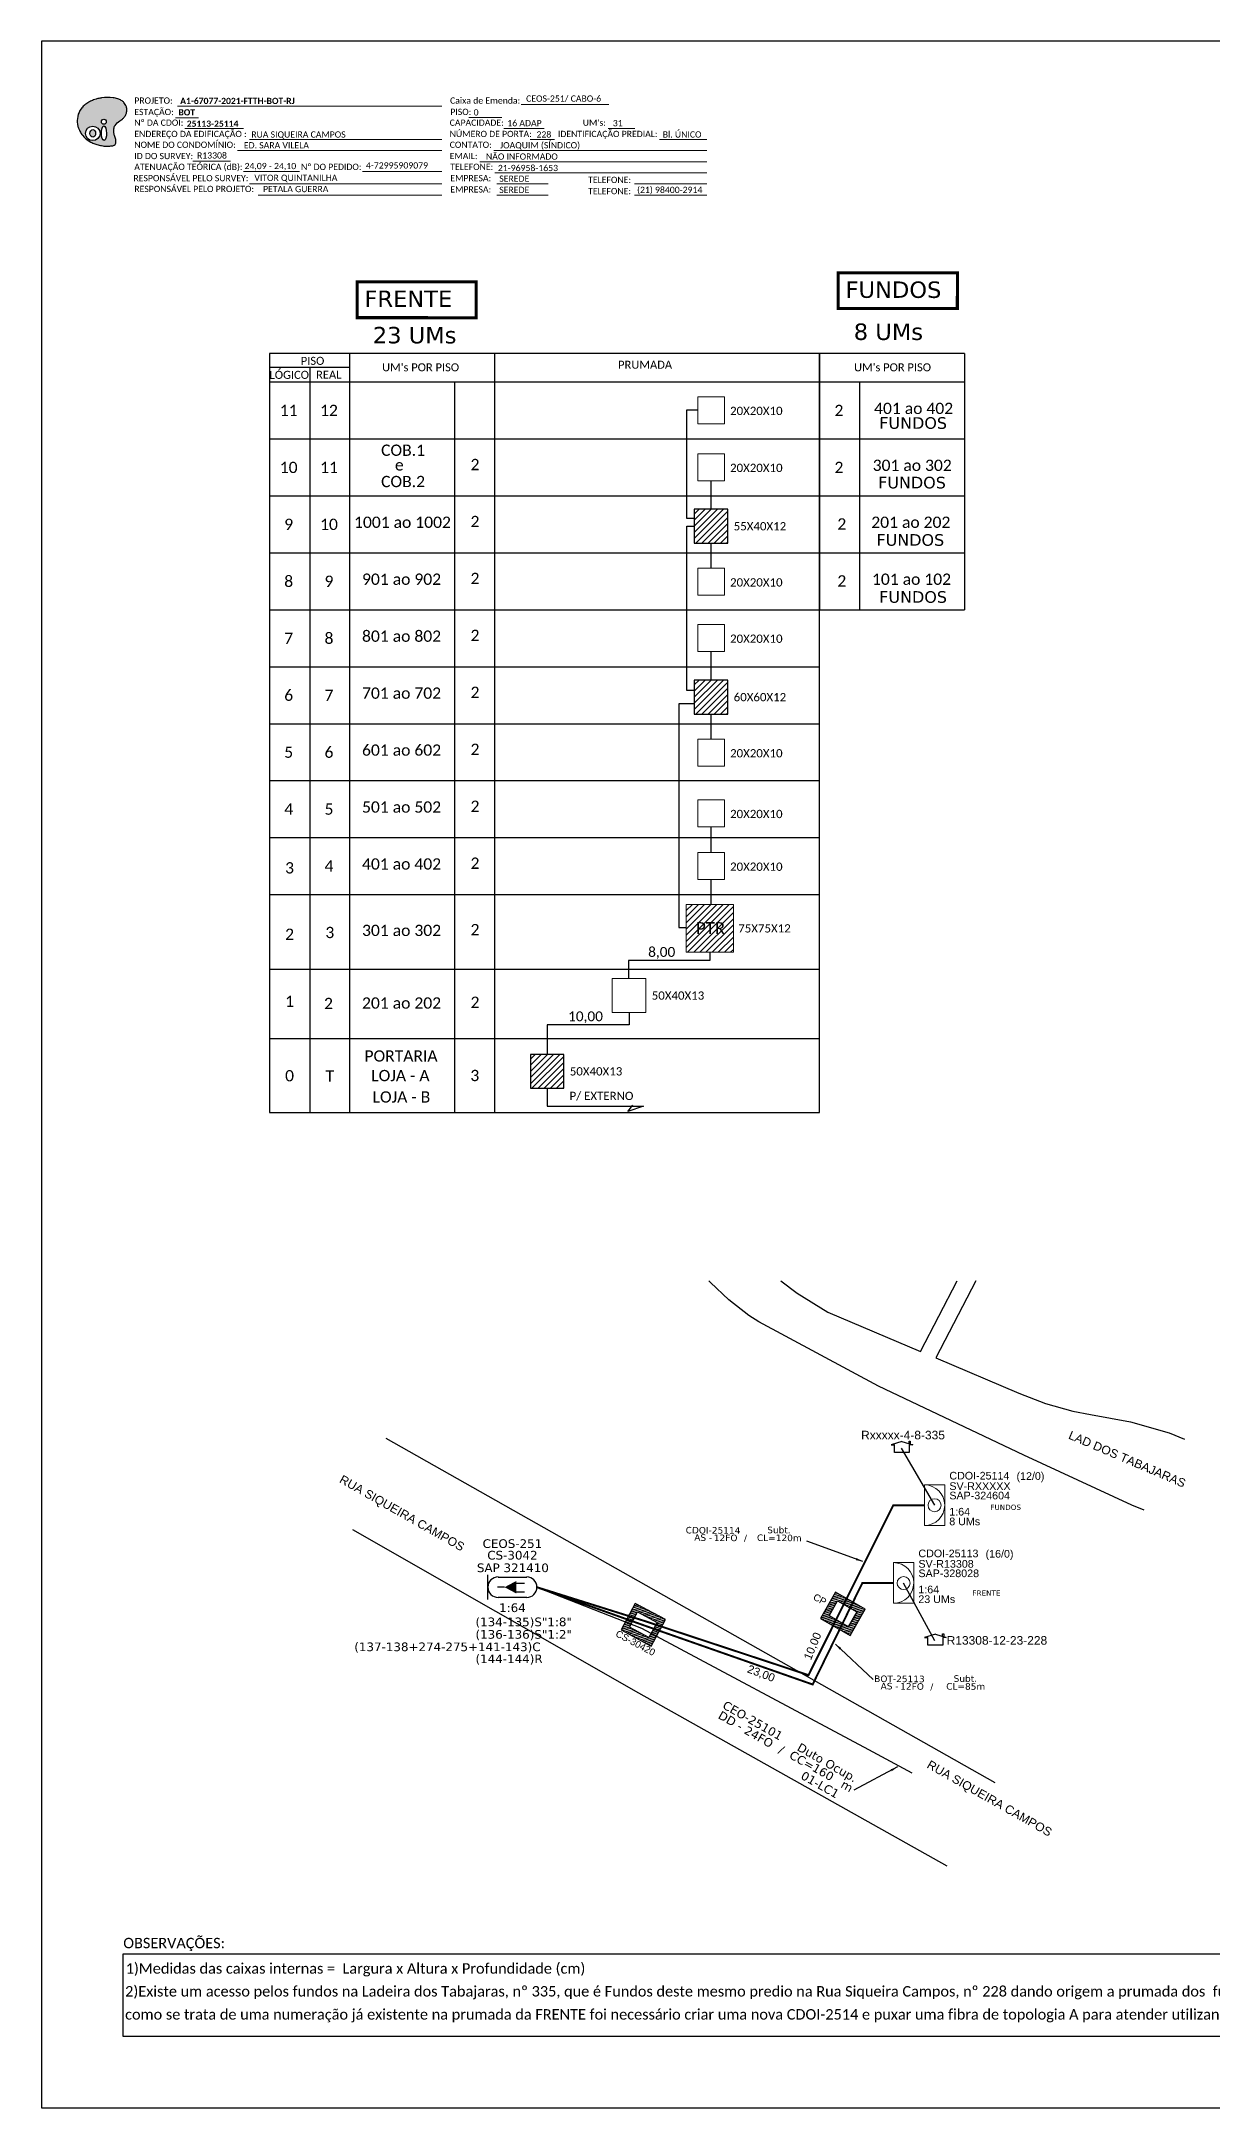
# Model space of a CAD drawing. Extents: x -4 to 837, y 1 to 595.
# Drawn here: x -4 to 333, y 1 to 595 of the extents above; entities that cross this region are included whole.
import ezdxf
from ezdxf.enums import TextEntityAlignment as Align

# ---------------------------------------------------------------- set-up
doc = ezdxf.new("R2010")
doc.units = 0
for name, color, linetype in [('10.1-Caixas Subterrâneas', 5, 'Continuous'), ('20.4-CEOS', 1, 'Continuous'), ('CAP a instalar', 1, 'Continuous'), ('label_cabos', 7, 'Continuous'), ('Legenda', 1, 'Continuous'), ('Metragem', 92, 'Continuous'), ('QUADRA', 94, 'Continuous'), ('surveys', 7, 'Continuous'), ('surveys legendas', 7, 'Continuous')]:
    doc.layers.add(name, color=color, linetype=linetype)
for name, color, linetype, lineweight in [("20.0-LEGENDA DOS CDO'S", 1, 'Continuous', 0), ('20.1-CDO_INTERIOR', 1, 'Continuous', 0), ('Segmento Logradouro Texto', 251, 'Continuous', 0)]:
    doc.layers.add(name, color=color, linetype=linetype, lineweight=lineweight)
doc.layers.add('DROP DE CLIENTE', color=140, linetype='Continuous', plot=False)
doc.layers.add('EXTRA', color=50, linetype='Continuous', plot=False)
doc.styles.add('ARIAL', font='arial.ttf')
doc.styles.add('DIGICADE', font='arial.ttf')
doc.styles.add('MtXpl_Calibri', font='calibri.ttf')
doc.styles.add('siredit', font='verdana.ttf')
doc.styles.add('WMF-Calibri0', font='calibri.ttf')
doc.styles.add('WMF-Calibri1', font='calibrib.ttf')
doc.linetypes.add('FENCELINE1', pattern='A,0.25,-0.1,[133,ltypeshp.shx,S=0.1,R=0,X=-0.1,Y=0],-0.1,1', length=1.45)
doc.dimstyles.new('CC', dxfattribs={"dimtxt": 1, "dimasz": 2, "dimexe": 0.18, "dimexo": 0.0625, "dimgap": 0.09, "dimtad": 0, "dimdec": 0, "dimrnd": 1, "dimzin": 0, "dimdsep": 46, "dimtxsty": 'siredit', "dimblk": 'NONE', "dimcen": 0, "dimse1": 1, "dimse2": 1, "dimsd1": 1, "dimsd2": 1, "dimclrt": 7, "dimadec": 0, "dimazin": 0, "dimtfac": 1, "dimtdec": 0, "dimtofl": 0, "dimtmove": 0, "dimatfit": 3, "dimfxl": 0, "dimtolj": 1, "dimtzin": 0, "dimarcsym": 0})

# ---------------------------------------------------------------- blocks, each defined once
blk = doc.blocks.new('OI')
h = blk.add_hatch(color=40)
edge = h.paths.add_edge_path()
edge.add_spline(control_points=[(4.35, -0.67), (3.92, -0.99), (3.26, -1.5), (2.81, -2.59), (2.9, -3.5), (3.06, -4.27), (3.31, -4.85), (3.37, -5.39), (3.4, -5.88), (3.2, -6.4), (2.54, -6.61), (1.65, -6.63), (0.55, -6.67), (-0.56, -6.42), (-1.61, -6.14), (-2.77, -5.61), (-3.92, -4.77), (-4.89, -3.7), (-5.34, -2.65), (-5.6, -1.94), (-5.85, -0.96), (-5.71, 0.47), (-5.1, 2.02), (-4.14, 3.02), (-3.3, 3.61), (-2.37, 4.16), (-1.36, 4.44), (-0.56, 4.7), (0.79, 4.85), (2.24, 4.97), (3.79, 4.57), (4.67, 4.21), (5.44, 3.65), (5.76, 2.99), (6.03, 2.21), (6.01, 1.46), (5.72, 0.64), (5.31, 0.08), (4.88, -0.38), (4.51, -0.55), (4.35, -0.67)], knot_values=[0, 0, 0, 0, 1.60434, 2.417191, 3.427595, 4.282808, 4.776746, 5.304182, 5.888771, 6.258406, 6.858137, 7.79129, 8.986195, 10.124242, 11.187857, 12.242908, 13.953784, 15.414161, 16.515391, 17.349188, 17.675853, 19.552021, 21.515531, 22.568638, 23.63245, 24.621084, 25.782718, 26.745347, 27.142653, 29.870543, 31.004649, 31.921532, 32.709589, 33.801391, 34.042471, 35.192333, 35.971461, 36.628871, 37.254359, 37.836911, 37.836911, 37.836911, 37.836911], degree=3, periodic=0)
h.paths.add_polyline_path([(1.13, -0.87, -1), (-0.04, -0.87, -1)], flags=16)
edge = h.paths.add_edge_path(flags=16)
edge.add_ellipse((0.56, -3.59), major_axis=(-0.02, 1.71), ratio=0.361305, start_angle=0, end_angle=360)
h.paths.add_polyline_path([(-0.36, -3.62, -1), (-3.8, -3.62, -1)], flags=16)
edge = h.paths.add_edge_path(flags=0)
edge.add_ellipse((-2.08, -3.62), major_axis=(0, 0.885), ratio=0.758294, start_angle=0, end_angle=360)
at = {"color": 40}
for centre, radius in [((-2.08, -3.62), 1.72), ((0.54, -0.87), 0.587)]:
    blk.add_circle(centre, radius, dxfattribs=at)
blk.add_ellipse((-2.08, -3.62), major_axis=(0, 0.885), ratio=0.758294, start_param=-3.141592653589792, end_param=3.141592653589792, dxfattribs=at)
blk.add_ellipse((0.56, -3.59), major_axis=(-0.02, 1.71), ratio=0.361305, dxfattribs=at)
at = {"color": 40, "start_tangent": (-0.800898, -0.598801), "end_tangent": (-0.800898, -0.598801)}
blk.add_spline([(4.35, -0.67), (3.2, -1.78), (2.9, -2.54), (2.92, -3.55), (3.12, -4.38), (3.28, -4.85), (3.37, -5.37), (3.35, -5.95), (3.2, -6.29), (2.66, -6.55), (1.73, -6.63), (0.54, -6.62), (-0.58, -6.41), (-1.6, -6.11), (-2.56, -5.67), (-3.95, -4.67), (-4.89, -3.56), (-5.37, -2.56), (-5.64, -1.78), (-5.72, -1.46), (-5.63, 0.42), (-4.84, 2.22), (-4.13, 2.99), (-3.27, 3.62), (-2.4, 4.09), (-1.3, 4.47), (-0.37, 4.72), (0.02, 4.77), (2.75, 4.8), (3.85, 4.53), (4.69, 4.16), (5.31, 3.68), (5.85, 2.73), (5.93, 2.5), (5.94, 1.35), (5.67, 0.62), (5.29, 0.08), (4.84, -0.36), (4.35, -0.67)], degree=3, dxfattribs=at)
blk = doc.blocks.new('SURVEY_SURVEY')
for p, q in [((0, 0.0000127), (-0.0000126, 0.000009)), ((-0.0000126, 0.000009), (-0.0000086, 0.000009)), ((-0.0000086, 0), (-0.0000086, 0.000009)), ((0.0000086, 0), (-0.0000086, 0)), ((0, 0.0000127), (0.0000126, 0.000009)), ((0.0000084, 0.0000132), (0.0000098, 0.0000132)), ((0.0000084, 0.0000103), (0.0000084, 0.0000132)), ((0.0000126, 0.000009), (0.0000086, 0.000009)), ((0.0000086, 0.000009), (0.0000086, 0)), ((0.0000098, 0.0000132), (0.0000098, 0.0000099))]:
    blk.add_line(p, q)
blk = doc.blocks.new('*X9')
at = {"color": 0, "linetype": 'Continuous'}
for p, q in [((-1.25, 0.34099), (-0.49099, 1.1)), ((-1.25, 0.517767), (-0.667767, 1.1)), ((-1.25, 0.694544), (-0.844544, 1.1)), ((-1.25, 0.87132), (-1.02132, 1.1)), ((-1.25, 1.048097), (-1.198097, 1.1)), ((-1.25, 0.164214), (-0.8035, 0.610714)), ((-1.25, -0.012563), (-0.8035, 0.433937)), ((-1.25, -0.18934), (-0.8035, 0.25716)), ((-1.25, -0.366117), (-0.8035, 0.080383)), ((-0.789214, 0.625), (-0.314214, 1.1)), ((-0.612437, 0.625), (-0.137437, 1.1)), ((-0.43566, 0.625), (0.03934, 1.1)), ((-0.258883, 0.625), (0.216117, 1.1)), ((-0.082107, 0.625), (0.392893, 1.1)), ((0.09467, 0.625), (0.56967, 1.1)), ((0.271447, 0.625), (0.746447, 1.1)), ((0.448223, 0.625), (0.923223, 1.1)), ((0.625, 0.625), (1.1, 1.1)), ((0.801777, 0.625), (1.25, 1.073223)), ((0.8035, 0.449947), (1.25, 0.896447)), ((0.8035, 0.27317), (1.25, 0.71967)), ((0.8035, 0.096393), (1.25, 0.542893)), ((0.8035, -0.080383), (1.25, 0.366117)), ((0.8035, -0.25716), (1.25, 0.18934)), ((0.8035, -0.433937), (1.25, 0.012563)), ((-1.25, -0.542893), (-0.8035, -0.096393)), ((-1.25, -0.71967), (-0.8035, -0.27317)), ((-1.25, -0.896447), (-0.8035, -0.449947)), ((-1.25, -1.073223), (-0.801777, -0.625)), ((-1.1, -1.1), (-0.625, -0.625)), ((-0.923223, -1.1), (-0.448223, -0.625)), ((-0.746447, -1.1), (-0.271447, -0.625)), ((-0.56967, -1.1), (-0.09467, -0.625)), ((-0.392893, -1.1), (0.082107, -0.625)), ((-0.216117, -1.1), (0.258883, -0.625)), ((-0.03934, -1.1), (0.43566, -0.625)), ((0.137437, -1.1), (0.612437, -0.625)), ((0.314214, -1.1), (0.789214, -0.625)), ((0.49099, -1.1), (1.25, -0.34099)), ((0.667767, -1.1), (1.25, -0.517767)), ((0.8035, -0.610714), (1.25, -0.164214)), ((0.844544, -1.1), (1.25, -0.694544)), ((1.02132, -1.1), (1.25, -0.87132)), ((1.198097, -1.1), (1.25, -1.048097))]:
    blk.add_line(p, q, dxfattribs=at)
blk = doc.blocks.new('MANHOLE_MQ')
at = {"color": 0, "linetype": 'Continuous'}
for p, q in [((0.00000623, 0.00000569), (-0.00000627, 0.00000569)), ((-0.00000627, 0.00000569), (-0.00000627, -0.00000531)), ((-0.00000404, 0.00000331), (0.00000399, 0.00000331)), ((-0.00000404, -0.00000294), (-0.00000404, 0.00000331)), ((0.00000399, 0.00000331), (0.00000399, -0.00000294)), ((0.00000623, -0.00000531), (0.00000623, 0.00000569)), ((-0.00000627, -0.00000531), (0.00000623, -0.00000531)), ((0.00000399, -0.00000294), (-0.00000404, -0.00000294)), ((0.00000399, -0.00000294), (0.00000399, -0.00000294))]:
    blk.add_line(p, q, dxfattribs=at)
at = {"color": 0, "linetype": 'Continuous', "xscale": 5e-06, "yscale": 5e-06, "zscale": 1e-05}
blk.add_blockref('*X9', (-0.00000002, 0.00000019), dxfattribs=at)
blk = doc.blocks.new('*U34')
at = {"layer": '20.4-CEOS', "color": 7, "style": 'siredit'}
for tag, p in [('FIBRAS_SPLITTER', (0, 0)), ('FIBRAS_TOP_C', (0, -4.13)), ('RESERVA_FINAIS', (0, -5.46))]:
    blk.add_attdef(tag, p, '', height=1.01, dxfattribs=at)
for tag, p, flags in [('ID_ATIVIDADE', (0, -6.77), 3), ('FATOR', (0, -8.09), 1), ('QTDE', (0, -9.4), 1), ('FID', (0, -10.71), 1)]:
    blk.add_attdef(tag, p, '', height=1.01, dxfattribs=dict(at, flags=flags))
blk = doc.blocks.new('*U32')
at = {"layer": '20.4-CEOS', "color": 7, "style": 'siredit'}
blk.add_attdef('FIBRAS_SPLITTER', (0, 0), '', height=1.01, dxfattribs=at)
for tag, p, flags in [('ID_ATIVIDADE', (0, -1.48), 3), ('FATOR', (0, -2.79), 1), ('QTDE', (0, -4.11), 1), ('FID', (0, -5.42), 1)]:
    blk.add_attdef(tag, p, '', height=1.01, dxfattribs=dict(at, flags=flags))
blk = doc.blocks.new('_None')
blk = doc.blocks.new('Inst CB DT OCUP CFOA-SM-DD-G-24')
at = {"layer": 'label_cabos', "color": 0, "style": 'siredit'}
for tag, flags, p in [('ID_ATIVIDADE', 3, (1.31, 2.67)), ('FATOR', 1, (11.56, 2.55))]:
    blk.add_attdef(tag, text='', height=1, rotation=359.69, dxfattribs=dict(at, flags=flags)).set_placement(p, align=Align.MIDDLE_CENTER)
for tag, p in [('TIPO_CABO', (1.11, 0)), ('DESTINO_CABO', (3.13, 1.26)), ('CABO', (4.69, -0.05)), ('/', (7.71, -0.05)), ('LANCE', (10.41, 0.02)), ('TIPO_CABO', (13.11, 1.24)), ('UND', (16.46, 0)), ('FID', (13.65, -1.41))]:
    blk.add_attdef(tag, text='', height=1, rotation=359.69, dxfattribs=at).set_placement(p, align=Align.MIDDLE_CENTER)
blk.add_attdef('QTDE', (11.93, -0.45), '', height=1, rotation=359.69, dxfattribs=at)
blk = doc.blocks.new('LEGENDA DOS CABOS')
at = {"layer": 'EXTRA', "color": 0, "style": 'siredit'}
for tag, p in [('ID', (4.6, 0.97)), ('XX', (9.03, 0.97))]:
    blk.add_attdef(tag, text='', height=0.48, rotation=359.69, dxfattribs=at).set_placement(p, align=Align.MIDDLE_CENTER)
at = {"layer": 'Legenda', "color": 0, "style": 'siredit'}
for tag, p in [('TIPO_CABO', (1.31, 0)), ('CABO', (4.69, -0.05)), ('/', (6.81, -0.05)), ('METROS', (10.03, -0.05))]:
    blk.add_attdef(tag, text='', height=0.8, rotation=359.69, dxfattribs=at).set_placement(p, align=Align.MIDDLE_CENTER)

msp = doc.modelspace()

# ---------------------------------------------------------------- hatches: boundary and pattern name
h = msp.add_hatch()
h.set_pattern_fill('ANSI31', color=1, scale=10, style=0)
h.set_pattern_definition([(45, (-431.754, 63.02), (-0.8838835, 0.8838835), [])])
h.paths.add_polyline_path([(183.81, 450.98), (193.44, 450.98), (193.44, 460.74), (183.81, 460.74)])
h.paths.add_polyline_path([(186.36, 452.3), (191.95, 452.41)], flags=16)
h = msp.add_hatch()
h.set_pattern_fill('ANSI31', color=1, scale=10, style=0)
h.set_pattern_definition([(45, (-431.754, 13.9044), (-0.8838835, 0.8838835), [])])
h.paths.add_polyline_path([(183.81, 401.86), (193.44, 401.86), (193.44, 411.63), (183.81, 411.63)])
h.paths.add_polyline_path([(186.36, 403.19), (191.95, 403.29)], flags=16)
h = msp.add_hatch()
h.set_pattern_fill('ANSI31', color=1, scale=10, style=0)
h.set_pattern_definition([(45, (-430.1354, -50.5704), (-0.8838835, 0.8838835), [])])
h.paths.add_polyline_path([(181.48, 333.39), (195.06, 333.39), (195.06, 347.15), (181.48, 347.15)])
h.paths.add_polyline_path([(183.49, 337.75), (193.57, 337.75), (193.57, 342.9), (183.49, 342.9)], flags=24)
h = msp.add_hatch()
h.set_pattern_fill('ANSI31', color=1, scale=10, style=0)
h.set_pattern_definition([(45, (-478.8498, -93.669), (-0.8838835, 0.8838835), [])])
h.paths.add_polyline_path([(136.71, 294.29), (146.34, 294.29), (146.34, 304.05), (136.71, 304.05)])
h.paths.add_polyline_path([(139.27, 295.61), (144.85, 295.72)], flags=16)

# ---------------------------------------------------------------- linework, layer by layer
for p, q in [((837.17, 595.26), (-3.83, 595.26)), ((-3.83, 595.26), (-3.83, 1.26)), ((61.71, 497.34), (261.42, 497.34)), ((-3.83, 1.26), (837.17, 1.26))]:
    msp.add_line(p, q)
at = {"color": 3}
for p, q in [((188.62, 460.74), (188.62, 468.95)), ((188.62, 443.79), (188.62, 450.98)), ((188.62, 411.63), (188.62, 419.83)), ((188.62, 394.67), (188.62, 401.86)), ((188.62, 362.06), (188.62, 369.45)), ((188.62, 347.15), (188.62, 354.29))]:
    msp.add_line(p, q, dxfattribs=at)
at = {"color": 7, "lineweight": 0}
for points in [[(35.28, 576.58), (111.25, 576.58)], [(134.09, 577.07), (159.22, 577.07)], [(34.76, 573.3), (41.31, 573.3)], [(119.05, 573.34), (128.53, 573.34)], [(37.42, 570.23), (54.25, 570.23)], [(55.99, 566.99), (111.25, 566.99)], [(129.1, 570.23), (140.71, 570.23)], [(136.68, 566.99), (143.62, 566.99)], [(159.04, 570.23), (166.7, 570.23)], [(173.85, 566.99), (187.41, 566.99)], [(39.74, 560.82), (50.52, 560.82)], [(52.58, 563.88), (111.25, 563.88)], [(122.17, 560.64), (187.44, 560.64)], [(126.21, 563.88), (187.44, 563.88)], [(54.28, 557.85), (70.36, 557.85)], [(55.99, 554.29), (111.25, 554.29)], [(88.51, 557.85), (111.27, 557.85)], [(126.46, 557.41), (187.44, 557.41)], [(127.07, 554.29), (141.86, 554.29)], [(166.67, 554.29), (187.44, 554.29)], [(58.48, 551.06), (111.25, 551.06)], [(127.07, 551.06), (141.86, 551.06)], [(166.67, 551.06), (187.44, 551.06)]]:
    msp.add_lwpolyline(points, dxfattribs=at)
for points in [[(61.71, 505.56), (61.71, 287.31)], [(61.71, 287.31), (219.83, 287.31), (219.83, 505.56)], [(261.42, 505.56), (61.71, 505.56)], [(84.86, 287.31), (84.86, 505.56)], [(126.45, 287.31), (126.45, 505.56)], [(219.83, 505.56), (219.83, 431.85)], [(261.42, 505.56), (261.42, 431.85)], [(73.28, 501.45), (73.28, 287.31)], [(114.88, 497.34), (114.88, 287.31)], [(231.41, 431.85), (231.41, 497.34)], [(61.71, 480.97), (261.42, 480.97)], [(61.71, 464.59), (261.42, 464.59)], [(61.71, 448.22), (261.42, 448.22)], [(61.71, 431.85), (261.42, 431.85)], [(61.71, 415.48), (219.83, 415.48)], [(61.71, 399.11), (219.83, 399.11)], [(61.71, 382.73), (219.83, 382.73)], [(61.71, 366.36), (219.83, 366.36)], [(61.71, 349.99), (219.83, 349.99)], [(61.71, 328.54), (219.83, 328.54)], [(61.71, 308.56), (219.83, 308.56)]]:
    msp.add_lwpolyline(points)
at = {"color": 0}
msp.add_lwpolyline([(84.86, 501.45), (61.71, 501.45)], dxfattribs=at)
at = {"lineweight": 0}
for points in [[(192.45, 493.09), (184.79, 493.09), (184.79, 485.32), (192.45, 485.32)], [(192.45, 476.72), (184.79, 476.72), (184.79, 468.95), (192.45, 468.95)], [(192.45, 443.79), (184.79, 443.79), (184.79, 436.02), (192.45, 436.02)], [(192.45, 427.6), (184.79, 427.6), (184.79, 419.83), (192.45, 419.83)], [(192.45, 394.67), (184.79, 394.67), (184.79, 386.91), (192.45, 386.91)], [(192.45, 377.22), (184.79, 377.22), (184.79, 369.45), (192.45, 369.45)], [(192.45, 362.06), (184.79, 362.06), (184.79, 354.29), (192.45, 354.29)], [(169.89, 325.85), (160.26, 325.85), (160.26, 316.08), (169.89, 316.08)]]:
    msp.add_lwpolyline(points, close=True, dxfattribs=at)
at = {"color": 3}
for points in [[(184.79, 489.21), (181.56, 489.21), (181.56, 458.2), (183.81, 458.2)], [(183.81, 408.65), (181.65, 408.65), (181.65, 455.86), (183.81, 455.86)], [(183.81, 404.84), (179.33, 404.84), (179.33, 340.53), (181.48, 340.53)], [(188.27, 333.39), (188.27, 331.03), (164.93, 331.03), (164.93, 325.85)], [(165.07, 316.08), (165.07, 312.53), (141.53, 312.51), (141.54, 304.05)]]:
    msp.add_lwpolyline(points, dxfattribs=at)
at = {"color": 1}
for points in [[(193.44, 460.74), (183.81, 460.74), (183.81, 450.98), (193.44, 450.98)], [(193.44, 411.63), (183.81, 411.63), (183.81, 401.86), (193.44, 401.86)], [(146.34, 304.05), (136.71, 304.05), (136.71, 294.29), (146.34, 294.29)]]:
    msp.add_lwpolyline(points, close=True, dxfattribs=at)
at = {"color": 1, "lineweight": 0}
msp.add_lwpolyline([(181.48, 347.15), (195.06, 347.15), (195.06, 333.39), (181.48, 333.39)], close=True, dxfattribs=at)
at = {"color": 1}
for points in [[(141.55, 294.29), (141.55, 289.18), (169.18, 289.18)], [(164.76, 287.59), (166.17, 289.42)], [(169.18, 289.18), (164.76, 287.59)]]:
    msp.add_lwpolyline(points, dxfattribs=at)
at = {"color": 0}
msp.add_lwpolyline([(19.73, 45.46), (476.25, 45.46), (476.25, 21.75), (19.73, 21.75)], close=True, dxfattribs=at)
at = {"layer": '20.1-CDO_INTERIOR', "color": 1, "lineweight": 18}
for points in [[(255.78, 168.59), (255.78, 180.28), (249.94, 180.29), (249.93, 168.6)], [(246.89, 146.24), (246.89, 157.93), (241.05, 157.93), (241.04, 146.24)]]:
    msp.add_lwpolyline(points, close=True, dxfattribs=at)
for centre in [(252.86, 174.44), (243.97, 152.08)]:
    msp.add_circle(centre, 1.87, dxfattribs=at)
for centre in [(249.93, 174.44), (241.04, 152.09)]:
    msp.add_arc(centre, 5.84, 269.97241, 89.97241, dxfattribs=at)
at = {"layer": '20.4-CEOS', "color": 5}
for p, q in [((127.43, 153.8), (135.67, 153.8)), ((135.67, 147.93), (127.43, 147.93))]:
    msp.add_line(p, q, dxfattribs=at)
for points in [[(124.5, 147.33), (124.5, 154.41)], [(129.28, 150.87), (127.3, 150.87)], [(132.53, 152.03), (135.03, 152.03)], [(132.53, 149.59), (135.03, 149.59)]]:
    msp.add_lwpolyline(points, dxfattribs=at)
msp.add_lwpolyline([(129.28, 150.87, 0, 3.62, 0), (132.68, 150.87, 3.62, 3.62, 0)], format="xyseb", dxfattribs=at)
for centre, start, end in [((127.43, 150.87), 90, 270), ((135.67, 150.87), 270, 90)]:
    msp.add_arc(centre, 2.94, start, end, dxfattribs=at)
at = {"layer": 'CAP a instalar', "color": 7, "ltscale": 5}
for p, q in [((138.61, 150.86), (168.63, 139.08)), ((168.63, 139.08), (168.63, 139.08)), ((168.63, 139.08), (168.63, 139.08)), ((168.63, 139.08), (168.63, 139.08)), ((168.63, 139.08), (233.85, 104.26)), ((233.85, 104.26), (233.85, 104.26)), ((233.85, 104.26), (246.33, 97.47))]:
    msp.add_line(p, q, dxfattribs=at)
at = {"layer": 'CAP a instalar', "color": 7, "linetype": 'Continuous', "ltscale": 5, "const_width": 0.876}
for points in [[(225.17, 528.73), (259.42, 528.72), (259.41, 518.43), (225.17, 518.44)], [(86.9, 526.11), (121.15, 526.1), (121.15, 515.81), (86.9, 515.82)]]:
    msp.add_lwpolyline(points, close=True, dxfattribs=at)
at = {"layer": 'CAP a instalar', "color": 1, "linetype": 'FENCELINE1', "ltscale": 7, "const_width": 0.562}
for points in [[(138.61, 150.87), (169.41, 141.2), (216.62, 125.6), (241.01, 174.44), (249.93, 174.44)], [(138.61, 150.86), (169.48, 139.86), (217.83, 122.91), (232.11, 152.09), (241.04, 152.09)]]:
    msp.add_lwpolyline(points, dxfattribs=at)
at = {"layer": 'DROP DE CLIENTE', "linetype": 'Continuous'}
for points in [[(243.31, 190.86), (252.86, 174.44)], [(252.92, 135.46), (243.97, 152.08)]]:
    msp.add_lwpolyline(points, dxfattribs=at)
at = {"layer": 'QUADRA'}
for points in [[(313.12, 173.04), (309.54, 174.46), (278.5, 188.79), (236.79, 208.65), (202.4, 227.12), (199.49, 229.02), (193.71, 233.45), (188.46, 238.42), (188.01, 238.94)], [(208.69, 238.94), (213.41, 235.37), (222.16, 229.98), (248.85, 218.65), (259.39, 238.94)], [(208.69, 238.94), (213.41, 235.37), (222.16, 229.98), (248.85, 218.65), (259.39, 238.94)], [(264.72, 238.94), (253.22, 216.8), (277.1, 206.66), (284.71, 203.7), (292.62, 201.48), (297.68, 200.49), (309.14, 198.4), (320.31, 195.21), (324.73, 193.46)], [(264.72, 238.94), (253.22, 216.8), (277.1, 206.66), (284.71, 203.7), (292.62, 201.48), (297.68, 200.49), (309.14, 198.4), (320.31, 195.21), (324.73, 193.46)], [(95.2, 193.67), (270.19, 94.73)], [(256.51, 70.68), (167.92, 120.38), (85.68, 167.32)], [(256.51, 70.68), (167.92, 120.38), (85.68, 167.32)]]:
    msp.add_lwpolyline(points, dxfattribs=at)

# ---------------------------------------------------------------- block references
at = {"color": 7, "xscale": 1.213923925163967, "yscale": 1.213923925163967, "zscale": 1.213923925163967, "rotation": 0.1532896023949059}
msp.add_blockref('OI', (13.47, 573.2), dxfattribs=at)
at = {"color": 0, "lineweight": 0}
ref = msp.add_blockref('Inst CB DT OCUP CFOA-SM-DD-G-24', (192.37, 113.63), dxfattribs=dict(at, xscale=2.463789098520377, yscale=2.463789098520377, zscale=2.463789098520377, rotation=330.634538964531))
ref.add_attrib('DESTINO_CABO', 'CEO-25101', dxfattribs={"layer": 'label_cabos', "color": 0, "height": 2.464, "rotation": 330.32455, "style": 'siredit'}).set_placement((200.62, 112.56), align=Align.MIDDLE_CENTER)
ref.add_attrib('TIPO_CABO', 'Duto Ocup.', dxfattribs={"layer": 'label_cabos', "color": 0, "height": 2.464, "rotation": 330.32455, "style": 'siredit'}).set_placement((222.02, 100.46), align=Align.MIDDLE_CENTER)
ref.add_attrib('/', '/', dxfattribs={"layer": 'label_cabos', "color": 0, "height": 2.46, "rotation": 330.32455, "style": 'siredit'}).set_placement((208.87, 104.2), align=Align.MIDDLE_CENTER)
ref.add_attrib('FID', '01-LC1', dxfattribs={"layer": 'label_cabos', "color": 0, "height": 2.464, "rotation": 330.32455, "style": 'siredit'}).set_placement((219.97, 94.1), align=Align.MIDDLE_CENTER)
ref.add_attrib('LANCE', 'CC=', dxfattribs={"layer": 'label_cabos', "color": 0, "height": 2.464, "rotation": 330.32455, "style": 'siredit'}).set_placement((214.75, 101.1), align=Align.MIDDLE_CENTER)
ref.add_attrib('UND', 'm', dxfattribs={"layer": 'label_cabos', "color": 0, "height": 2.46, "rotation": 330.32455, "style": 'siredit'}).set_placement((227.72, 93.74), align=Align.MIDDLE_CENTER)
ref.add_attrib('CABO', '24FO', dxfattribs={"layer": 'label_cabos', "color": 0, "height": 2.464, "rotation": 330.32455, "style": 'siredit'}).set_placement((202.37, 107.85), align=Align.MIDDLE_CENTER)
ref.add_attrib('TIPO_CABO', 'DD - ', dxfattribs={"layer": 'label_cabos', "color": 0, "height": 2.464, "rotation": 330.32455, "style": 'siredit'}).set_placement((194.75, 112.27), align=Align.MIDDLE_CENTER)
ref.add_attrib('QTDE', '160', (217.43, 98.24), dxfattribs={"layer": 'label_cabos', "color": 0, "height": 2.464, "rotation": 330.32455, "style": 'siredit'})
at = {"layer": '10.1-Caixas Subterrâneas', "color": 30, "yscale": 787889.0901543248, "zscale": 787889.0901543248}
for p, xscale, rotation in [((226.57, 143.36), 787889.0901543248, 150.4457399006633), ((169.2, 140.23), 787889.0901543247, 151.8356355969847)]:
    msp.add_blockref('MANHOLE_MQ', p, dxfattribs=dict(at, xscale=xscale, rotation=rotation))
at = {"layer": '20.4-CEOS', "color": 0, "lineweight": 0}
ref = msp.add_blockref('*U34', (120.93, 139.66), dxfattribs=dict(at, xscale=2.463789098520378, yscale=2.463789098520378, zscale=2.463789098520378))
ref.add_attrib('FIBRAS_SPLITTER', '(134-135)S"1:8"', (120.93, 139.66), dxfattribs={"color": 7, "height": 2.4876, "style": 'siredit'})
ref.add_attrib('FIBRAS_TOP_C', '(137-138+274-275+141-143)C', (86.1, 132.49), dxfattribs={"color": 7, "height": 2.4876, "style": 'siredit'})
ref.add_attrib('RESERVA_FINAIS', '(144-144)R', (120.93, 129.04), dxfattribs={"color": 7, "height": 2.488, "style": 'siredit'})
at = {"layer": '20.4-CEOS', "color": 0, "lineweight": 0, "xscale": 2.463789098520378, "yscale": 2.463789098520378, "zscale": 2.463789098520378}
msp.add_blockref('*U32', (120.93, 136.07), dxfattribs=at).add_auto_attribs({'FIBRAS_SPLITTER': '(136-136)S"1:2"'})
at = {"layer": 'label_cabos', "color": 0, "lineweight": 0}
ref = msp.add_blockref('LEGENDA DOS CABOS', (181.22, 164.16), dxfattribs=dict(at, xscale=1.881878482794817, yscale=1.881878482794817, zscale=1.881878482794817))
ref.add_attrib('ID', 'CDOI-25114', dxfattribs={"color": 0, "height": 1.882, "rotation": 359.69001, "style": 'siredit'}).set_placement((189.2, 167.23), align=Align.MIDDLE_CENTER)
ref.add_attrib('CABO', '12FO', dxfattribs={"color": 0, "height": 1.882, "rotation": 359.69001, "style": 'siredit'}).set_placement((192.82, 165.06), align=Align.MIDDLE_CENTER)
ref.add_attrib('METROS', 'CL=120m', dxfattribs={"color": 0, "height": 1.882, "rotation": 359.69001, "style": 'siredit'}).set_placement((208.24, 165.06), align=Align.MIDDLE_CENTER)
ref.add_attrib('XX', 'Subt.', dxfattribs={"color": 0, "height": 1.882, "rotation": 359.69001, "style": 'siredit'}).set_placement((208.15, 167.31), align=Align.MIDDLE_CENTER)
ref.add_attrib('/', '/', dxfattribs={"color": 0, "height": 1.88, "rotation": 359.69001, "style": 'siredit'}).set_placement((198.52, 165.06), align=Align.MIDDLE_CENTER)
ref.add_attrib('TIPO_CABO', 'AS -', dxfattribs={"color": 0, "height": 1.882, "rotation": 359.69001, "style": 'siredit'}).set_placement((186.38, 165.14), align=Align.MIDDLE_CENTER)
ref = msp.add_blockref('LEGENDA DOS CABOS', (234.79, 121.46), dxfattribs=dict(at, xscale=1.881878482794817, yscale=1.881878482794817, zscale=1.881878482794817))
ref.add_attrib('ID', 'BOT-25113', dxfattribs={"color": 0, "height": 1.882, "rotation": 359.69001, "style": 'siredit'}).set_placement((242.77, 124.53), align=Align.MIDDLE_CENTER)
ref.add_attrib('CABO', '12FO', dxfattribs={"color": 0, "height": 1.882, "rotation": 359.69001, "style": 'siredit'}).set_placement((246.39, 122.35), align=Align.MIDDLE_CENTER)
ref.add_attrib('METROS', 'CL=85m', dxfattribs={"color": 0, "height": 1.882, "rotation": 359.69001, "style": 'siredit'}).set_placement((261.81, 122.35), align=Align.MIDDLE_CENTER)
ref.add_attrib('XX', 'Subt.', dxfattribs={"color": 0, "height": 1.882, "rotation": 359.69001, "style": 'siredit'}).set_placement((261.71, 124.61), align=Align.MIDDLE_CENTER)
ref.add_attrib('/', '/', dxfattribs={"color": 0, "height": 1.88, "rotation": 359.69001, "style": 'siredit'}).set_placement((252.08, 122.35), align=Align.MIDDLE_CENTER)
ref.add_attrib('TIPO_CABO', 'AS -', dxfattribs={"color": 0, "height": 1.882, "rotation": 359.69001, "style": 'siredit'}).set_placement((239.94, 122.44), align=Align.MIDDLE_CENTER)
at = {"layer": 'surveys', "color": 255, "xscale": 246378.9098520378, "yscale": 246378.9098520378, "zscale": 246378.9098520378}
for p in [(243.48, 189.61), (253.09, 134.21)]:
    msp.add_blockref('SURVEY_SURVEY', p, dxfattribs=at)

# ---------------------------------------------------------------- texts
at = {"color": 7, "lineweight": 0, "style": 'WMF-Calibri0'}
for s, height, p in [('PROJETO:', 1.793, (22.88, 577.33)), ('ESTAÇÃO:', 1.793, (22.88, 574.05)), ('Caixa de Emenda:', 1.7927, (113.63, 577.33)), ('Nº DA CDOI:', 1.7927, (22.88, 570.98)), ('CAPACIDADE:', 1.7927, (113.52, 570.98)), ('PISO:', 1.793, (113.7, 574.09)), ("UM's:", 1.793, (151.77, 570.98)), ('ENDEREÇO DA EDIFICAÇÃO :', 1.7927, (22.88, 567.74)), ('NOME DO CONDOMÍNIO:', 1.7927, (22.88, 564.63)), ('CONTATO:', 1.793, (113.52, 564.63)), ('NÚMERO DE PORTA:', 1.7927, (113.52, 567.74)), ('IDENTIFICAÇÃO PREDIAL:', 1.7927, (144.61, 567.74)), ('ATENUAÇÃO TEÓRICA (dB):', 1.7927, (22.88, 558.28)), ('ID DO SURVEY:', 1.7927, (22.88, 561.39)), ('Nº DO PEDIDO:', 1.7927, (70.8, 558.28)), ('EMAIL:', 1.793, (113.52, 561.39)), ('TELEFONE:', 1.793, (113.71, 558.28)), ('RESPONSÁVEL PELO SURVEY:', 1.7927, (22.63, 555.04)), ('RESPONSÁVEL PELO PROJETO:', 1.7927, (22.88, 551.93)), ('EMPRESA:', 1.793, (113.71, 555.04)), ('EMPRESA:', 1.793, (113.71, 551.8)), ('TELEFONE:', 1.793, (153.31, 554.54)), ('TELEFONE:', 1.793, (153.31, 551.3))]:
    msp.add_text(s, height=height, dxfattribs=at).set_placement(p)
at = {"color": 7}
for s, height, style, p in [('A1-67077-2021-FTTH-BOT-RJ', 1.7927, 'WMF-Calibri1', (36.07, 577.23)), ('CEOS-251/ CABO-6', 1.7927, 'WMF-Calibri0', (135.49, 577.91)), ('BOT', 1.793, 'WMF-Calibri1', (35.56, 573.95)), ('0', 1.79, 'WMF-Calibri0', (120.4, 573.94)), (' 16 ADAP', 1.793, 'WMF-Calibri0', (129.45, 570.85)), ('31', 1.793, 'WMF-Calibri0', (160.39, 570.83)), ('ED. SARA VILELA', 1.7927, 'WMF-Calibri0', (54.36, 564.48)), ('RUA SIQUEIRA CAMPOS', 1.7927, 'WMF-Calibri0', (56.5, 567.58)), ('JOAQUIM (SÍNDICO)', 1.7927, 'WMF-Calibri0', (127.99, 564.48)), ('228', 1.793, 'WMF-Calibri0', (138.46, 567.59)), ('Bl. ÚNICO', 1.793, 'WMF-Calibri0', (174.74, 567.59)), ('R13308', 1.793, 'WMF-Calibri0', (40.9, 561.56)), ('24,09 - 24,10', 1.7927, 'WMF-Calibri0', (54.56, 558.52)), ('4-72995909079', 1.7927, 'WMF-Calibri0', (89.45, 558.69)), ('NÃO INFORMADO', 1.7927, 'WMF-Calibri0', (123.95, 561.24)), ('21-96958-1653', 1.7927, 'WMF-Calibri0', (127.37, 557.95)), ('VITOR QUINTANILHA', 1.7927, 'WMF-Calibri0', (57.39, 555.13)), ('PETALA GUERRA', 1.7927, 'WMF-Calibri0', (59.88, 551.9)), ('SEREDE', 1.793, 'WMF-Calibri0', (127.77, 554.89)), ('SEREDE', 1.793, 'WMF-Calibri0', (127.77, 551.66)), ('(21) 98400-2914', 1.7927, 'WMF-Calibri0', (167.37, 551.66)), ('20X20X10', 2.373, 'WMF-Calibri0', (194.1, 487.84)), ('401 ao 402', 3.24, 'WMF-Calibri0', (235.48, 488.13)), ('COB.1 ', 3.24, 'WMF-Calibri0', (93.81, 476.1)), ('COB.2', 3.24, 'WMF-Calibri0', (93.81, 467.1)), (' e ', 3.24, 'WMF-Calibri0', (96.64, 471.87)), ('20X20X10', 2.373, 'WMF-Calibri0', (194.1, 471.46)), ('301 ao 302', 3.24, 'WMF-Calibri0', (235.08, 471.76)), ('1001 ao 1002', 3.24, 'WMF-Calibri0', (86.03, 455.39)), ('201 ao 202', 3.24, 'WMF-Calibri0', (234.68, 455.39)), ('55X40X12', 2.373, 'WMF-Calibri0', (195.14, 454.67)), ('901 ao 902', 3.24, 'WMF-Calibri0', (88.33, 439.02)), ('20X20X10', 2.373, 'WMF-Calibri0', (194.1, 438.54)), ('101 ao 102', 3.24, 'WMF-Calibri0', (234.88, 439.02)), ('801 ao 802', 3.24, 'WMF-Calibri0', (88.33, 422.65)), ('20X20X10', 2.373, 'WMF-Calibri0', (194.1, 422.35)), ('701 ao 702', 3.24, 'WMF-Calibri0', (88.33, 406.27)), ('60X60X12', 2.373, 'WMF-Calibri0', (195.14, 405.55)), ('601 ao 602', 3.24, 'WMF-Calibri0', (88.33, 389.9)), ('20X20X10', 2.373, 'WMF-Calibri0', (194.1, 389.42)), ('501 ao 502', 3.24, 'WMF-Calibri0', (88.33, 373.53)), ('20X20X10', 2.373, 'WMF-Calibri0', (194.1, 371.96)), ('401 ao 402', 3.24, 'WMF-Calibri0', (88.33, 357.16)), ('20X20X10', 2.373, 'WMF-Calibri0', (194.1, 356.81)), ('301 ao 302', 3.24, 'WMF-Calibri0', (88.33, 338.07)), ('PTR', 3.433, 'WMF-Calibri0', (184.35, 338.62)), ('75X75X12', 2.373, 'WMF-Calibri0', (196.44, 339.08)), ('50X40X13', 2.373, 'WMF-Calibri0', (171.59, 319.77)), ('201 ao 202', 3.24, 'WMF-Calibri0', (88.33, 317.19)), ('PORTARIA', 3.24, 'WMF-Calibri0', (89.02, 301.97)), ('LOJA - A', 3.24, 'WMF-Calibri0', (90.98, 296.34)), ('50X40X13', 2.373, 'WMF-Calibri0', (148.04, 297.98)), ('LOJA - B', 3.24, 'WMF-Calibri0', (91.36, 290.19)), ('P/ EXTERNO', 2.373, 'WMF-Calibri0', (147.97, 290.92))]:
    msp.add_text(s, height=height, dxfattribs=dict(at, style=style)).set_placement(p)
at = {"color": 7, "style": 'WMF-Calibri1'}
msp.add_text('25113-25114', height=1.7927, dxfattribs=at).set_placement((45.38, 570.69), align=Align.CENTER)
at = {"color": 0, "style": 'WMF-Calibri0'}
for s, p in [('  LÓGICO', (60.13, 498.23)), ('     PISO', (66.67, 502.26)), ('    REAL', (71.89, 498.28)), ("UM's POR PISO", (94.1, 500.4)), ('PRUMADA', (161.92, 501.14)), ("UM's POR PISO", (229.72, 500.4))]:
    msp.add_text(s, height=2.3, dxfattribs=at).set_placement(p)
for s, style, p in [('OBSERVAÇÕES:', 'WMF-Calibri0', (19.71, 47.08)), ('1)Medidas das caixas internas =  Largura x Altura x Profundidade (cm)', 'MtXpl_Calibri', (20.4, 39.78)), ('2)Existe um acesso pelos fundos na Ladeira dos Tabajaras, nº 335, que é Fundos deste mesmo predio na Rua Siqueira Campos, nº 228 dando origem a prumada dos  fundos , com os aptos, 101 e 102 +  201 e 202 + 301 e 302 + 401 e 402,', 'MtXpl_Calibri', (20.25, 33.21)), ('como se trata de uma numeração já existente na prumada da FRENTE foi necessário criar uma nova CDOI-2514 e puxar uma fibra de topologia A para atender utilizando a saida 5 do splitter 2 que estava vaga. ', 'MtXpl_Calibri', (20.25, 26.58))]:
    msp.add_text(s, height=3, dxfattribs=dict(style=style)).set_placement(p)
at = {"color": 7, "style": 'WMF-Calibri0'}
for tag, flags, p in [('11', 4, (67.25, 489.16)), ('12', 4, (78.83, 489.16)), ('2', 4, (225.38, 489.16)), ('2', 4, (120.8, 473.6)), ('10', 4, (67.25, 472.78)), ('11', 4, (78.83, 472.78)), ('2', 4, (225.38, 472.78)), ('9', 4, (67.25, 456.41)), ('10', 4, (78.83, 456.41)), ('2', 4, (120.8, 457.23)), ('2', 4, (226.21, 456.52)), ('8', 4, (67.25, 440.04)), ('9', 4, (78.83, 440.04)), ('2', 4, (120.8, 440.86)), ('2', 4, (226.21, 440.15)), ('7', 4, (67.25, 423.67)), ('8', 4, (78.83, 423.67)), ('2', 4, (120.8, 424.49)), ('6', 4, (67.25, 407.3)), ('7', 4, (78.83, 407.29)), ('2', 4, (120.8, 408.12)), ('5', 4, (67.25, 390.92)), ('6', 4, (78.83, 390.92)), ('2', 4, (120.8, 391.74)), ('4', 4, (67.25, 374.55)), ('5', 4, (78.83, 374.55)), ('2', 4, (120.8, 375.37)), ('3', 4, (67.5, 357.66)), ('4', 4, (78.83, 358.18)), ('2', 4, (120.8, 359)), ('2', 4, (67.5, 338.57)), ('3', 4, (79.07, 339.09)), ('2', 4, (120.8, 339.91)), ('1', 4, (67.5, 319.32)), ('2', 4, (78.69, 318.67)), ('2', 4, (120.8, 319.03)), ('0', 4, (67.5, 297.91)), ('T', 12, (79.07, 297.84)), ('3', 4, (120.73, 297.98))]:
    msp.add_attdef(tag, text='XX', height=3.24, dxfattribs=dict(at, flags=flags)).set_placement(p, align=Align.MIDDLE_CENTER)
at = {"color": 3, "style": 'WMF-Calibri0', "flags": 4}
for tag, p in [('8,00', (174.45, 333.49)), ('10,00', (152.55, 314.99))]:
    msp.add_attdef(tag, text='XX', height=2.824, dxfattribs=at).set_placement(p, align=Align.MIDDLE_CENTER)
at = {"layer": '10.1-Caixas Subterrâneas', "color": 30, "style": 'ARIAL'}
for s, rotation, p in [('CP', 330.44574, (217.76, 147.47)), ('CS-30420', 331.83564, (160.99, 136.9))]:
    msp.add_text(s, height=1.971, rotation=rotation, dxfattribs=at).set_placement(p)
at = {"layer": "20.0-LEGENDA DOS CDO'S", "color": 1, "style": 'ARIAL'}
for s, p in [('SAP-324604', (257.11, 176.13)), ('SV-RXXXXX', (257.12, 178.84)), ('CDOI-25114', (257.11, 181.84)), ('8 UMs', (257.09, 168.69)), ('CDOI-25113', (248.22, 159.49)), ('SAP-328028', (248.22, 153.77)), ('SV-R13308', (248.23, 156.49)), ('23 UMs', (248.2, 146.33))]:
    msp.add_text(s, height=2.2, rotation=359.97241, dxfattribs=at).set_placement(p)
at = {"layer": "20.0-LEGENDA DOS CDO'S", "color": 1, "linetype": 'Continuous', "style": 'ARIAL'}
for s, p in [('(12/0)', (276.41, 181.73)), ('1:64', (257.09, 171.48)), ('(16/0)', (267.52, 159.38)), ('1:64', (248.2, 149.12))]:
    msp.add_text(s, height=2.2, rotation=359.97241, dxfattribs=at).set_placement(p)
at = {"layer": '20.4-CEOS', "color": 5, "style": 'siredit'}
for s, p in [('CEOS-251', (131.55, 164.65)), ('CS-3042', (131.55, 161.32)), ('SAP 321410', (131.68, 157.7)), ('1:64', (131.55, 146.22))]:
    msp.add_text(s, height=2.488, dxfattribs=at).set_placement(p, align=Align.TOP_CENTER)
at = {"layer": 'label_cabos', "color": 7, "style": 'siredit'}
for s, height, p in [('FRENTE', 4.727, (89.01, 518.9, 28)), ('FUNDOS', 4.727, (227.28, 521.52, 28)), ('23 UMs', 4.727, (91.43, 508.44, 28)), ('8 UMs', 4.727, (229.64, 509.42, 28)), ('FUNDOS', 3.342, (236.97, 483.88, 19.79)), ('FUNDOS', 3.342, (236.64, 466.75, 19.79)), ('FUNDOS', 3.342, (236.16, 450.26, 19.79)), ('FUNDOS', 3.342, (236.96, 433.87, 19.79)), ('FUNDOS', 1.51, (268.9, 173.1, 8.94)), ('FRENTE', 1.51, (263.74, 148.44, 8.94))]:
    msp.add_text(s, height=height, rotation=359.96113, dxfattribs=at).set_placement(p)
at = {"layer": 'Metragem', "style": 'ARIAL'}
for s, rotation, p in [('10,00', 67.78095, (217.32, 129.75)), ('23,00', 339.22312, (198.83, 126.47))]:
    msp.add_text(s, height=2.328, rotation=rotation, dxfattribs=at).set_placement(p)
at = {"layer": 'Segmento Logradouro Texto', "linetype": 'Continuous', "char_height": 2.4638, "attachment_point": 1, "style": 'DIGICADE'}
for s, insert, width, rotation in [('\\fArial|b0|i0|c0|p34;\\W1.0000000000;\\T1.0000000000;\\o\\lLAD DOS TABAJARAS', (292.09, 195.94), 36.8543, 336.83844), ('\\fArial|b0|i0|c0|p34;\\W1.0000000000;\\T1.0000000000;\\o\\lRUA SIQUEIRA CAMPOS', (251.65, 101.26), 41.2307, 330.44003)]:
    msp.add_mtext(s, dxfattribs=dict(at, insert=insert, width=width, rotation=rotation))
at = {"layer": 'Segmento Logradouro Texto', "color": 7, "linetype": 'Continuous', "char_height": 2.4638, "attachment_point": 1, "style": 'DIGICADE'}
for s, insert, width, rotation in [('\\fArial|b0|i0|c0|p34;\\W1.0000000000;\\T1.0000000000;\\o\\lLAD DOS TABAJARAS', (292.09, 195.94), 36.8543, 336.83844), ('\\fArial|b0|i0|c0|p34;\\W1.0000000000;\\T1.0000000000;\\o\\lRUA SIQUEIRA CAMPOS', (82.81, 183.27), 41.2307, 330.44003)]:
    msp.add_mtext(s, dxfattribs=dict(at, insert=insert, width=width, rotation=rotation))
at = {"layer": 'surveys legendas', "color": 1, "style": 'ARIAL'}
msp.add_text('Rxxxxx-4-8-335', height=2.4638, dxfattribs=at).set_placement((231.75, 193.38))
at = {"layer": 'surveys legendas', "color": 0, "style": 'ARIAL'}
msp.add_text('R13308-12-23-228', height=2.4638, dxfattribs=at).set_placement((256.34, 134.36))

# ---------------------------------------------------------------- leaders
at = {"layer": 'label_cabos'}
for points in [[(232.24, 158.27), (216.13, 164.07)], [(224.37, 134.53), (235.25, 124.35)], [(242.18, 99.19), (229.65, 92.51)]]:
    msp.add_leader(points, dimstyle='CC', override={"dimgap": 0.09, "dimtad": 0}, dxfattribs=at)

doc.saveas('drawing.dxf')
